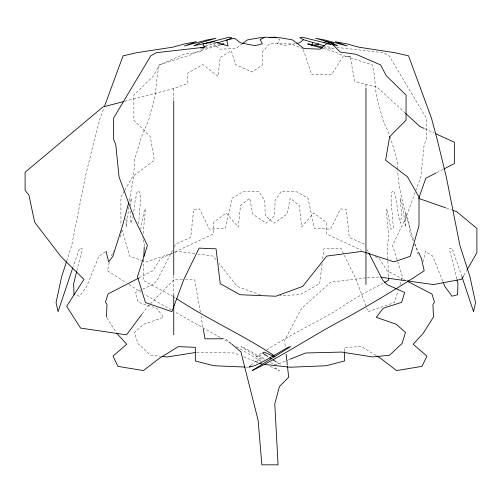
<?xml version="1.0" encoding="UTF-8"?>
<svg xmlns="http://www.w3.org/2000/svg" width="502" height="502" viewBox="0 0 502 502"><rect width="100%" height="100%" fill="white"/><g stroke="black" fill="none" stroke-linecap="round" stroke-linejoin="round"><path stroke-width="0.38" stroke-dasharray="2.51 1.88" d="M344.617 351.118L344.629 347.334L361.572 346.625L376.801 355.993M143.767 259.465L143.032 280.223L172.236 296.073M144.225 246.4L144.306 244.091L142.694 237.421M138.571 223.81L140.685 198.265L139.688 191.908L137.259 191.231L135.17 200.518L133.444 214.806M130.282 211.078L130.018 214.109L131.072 223.227L132.942 216.952M130.74 205.789L131.392 198.221L129.993 202.62M143.07 233.612L145.498 209.24L144.595 208.989L140.673 229.15M322.108 263.55L319.692 283.68L299.92 294.724L279.702 295.571M322.667 258.906L323.872 248.835L340.814 248.126L356.169 279.601L368.022 311.66L394.453 302.593L398.105 290.721M121.873 230.242L121.428 233.913L119.815 237.433M128.857 207.088L126.184 227.061L126.008 217.692M109.279 262.395L107.434 270.798L126.297 282.808M422.954 261.856L425.52 251.402L432.705 256.108L443.115 282.08M76.856 270.804L82.303 248.835L79.649 248.126L73.248 266.424M129.227 200.712L133.701 176.742L134.461 160.257L141.457 136.688L148.623 120.21L155.363 95.066L157.22 75.733L159.172 64.934L192.172 54.298L195.968 52.013L220.284 45.08M399.937 284.785L402.447 276.621L397.709 261.78M66.691 261.034L71.698 245.447L85.296 176.955L94.458 139.349L100.155 118.095L103.927 107.842M111.413 255.756L113.672 250.824M172.487 250.347L157.195 280.223L152.846 284.552L135.264 292.559L138.276 302.317L156.737 308.284L163.627 317.327L143.672 324.279L134.436 332.418L137.855 343.487L150.374 355.209L160.389 356.238M174.269 246.871L175.694 244.091L190.691 237.421L193.759 209.24L199.576 208.989L209.397 229.15L225.473 228.454L231.937 198.265L242.861 191.908L258.561 191.231L264.843 200.518L265.207 215.559L273.879 223.227L287.163 214.109L290.206 198.221L299.412 205.55L301.696 227.061L313.668 213.005L326.187 222.173L326.476 233.913L361.678 250.354M124.396 190.892L120.919 196.96L120.919 225.498M124.785 190.22L132.522 176.742L154.34 160.257L150.293 136.688L133.883 120.21L133.883 95.066L153.687 75.733L159.303 64.934L183.832 54.298L199.859 52.013L204.571 47.226M463.911 275.278L466.584 270.641M142.135 313.926L147.174 307.155L173.849 279.834L182.339 279.834M251.006 365.167L254.627 362.419M205.098 46.692L207.721 44.032L213.532 43.799L219.838 49.171L235.921 48.525L242.008 43.981M105.433 251.828L98.9 256.108L86.758 286.41L79.617 296.224L74.723 294.912M257.237 360.706L265.069 355.567M261.429 353.188L258.11 355.209L256.516 356.953L262.722 354.205M266.738 349.957C290.307 334.596 315.883 322.792 339.923 308.284C353.571 298.552 368.531 290.909 383.327 283.109M139.023 277.939L152.809 270.798L160.653 258.574L174.031 252.324M436.928 172.537L443.197 169.331M174.734 251.998L213.463 233.913L213.745 222.173L226.264 213.005L238.237 227.061L240.521 205.55L249.726 198.221L252.77 214.109L266.054 223.227L274.726 215.559L275.09 200.518L281.371 191.231L297.071 191.908L307.996 198.265L314.459 228.454L330.536 229.15L340.356 208.989L346.173 209.24L349.248 237.421L364.245 244.091L365.312 246.175M289.259 359.564L277.876 364.132L274.061 364.552M124.747 101.285L173.742 88.528L187.786 83.357L187.786 73.06L202.896 64.551L218.025 76.411L220.19 57.479L231.284 50.708L235.494 64.507L252.092 71.993L262.521 64.946L262.521 51.756L269.957 43.373L289.271 43.373L302.882 48.531M205.5 46.366L215.778 43.341M220.077 44.515L200.649 49.171L198.779 48.688M295.189 43.655L284.866 45.701L277.568 43.799L279.771 39.595L278.441 38.905M196.702 352.316L234.321 352.994L240.006 355.278M365.952 277.813L330.799 282.074L301.288 308.705L284.565 340.463L285.337 347.346M367.426 277.688L379.267 277.022M347.98 56.701L342.973 56.701L331.508 74.742L311.729 74.742L303.126 49.259M185.426 279.834L194.694 279.834L200.442 312.771M221.809 338.812L225.636 338.812L230.914 343.337M245.767 367.081L248.879 367.213M336.804 47.395L383.465 52.647L389.163 55.847L426.33 118.095L426.33 139.349L424.127 144.934L420.864 176.955L405.679 218.163L392.501 245.447L397.471 261.034M194.814 253.654L177.921 251.402L145.9 261.856L143.691 261.103M197.888 254.062L213.25 256.108L216.607 260.35M350.271 57.466L354.745 81.28L365.952 84.455L376.444 86.557L405.02 112.837M324.236 47.558L330.962 49.171L333.447 48.525L325.371 46.153M323.112 48.443L335.637 52.013L339.434 54.298L347.503 56.902M350.434 57.843L372.44 64.934L374.392 75.733L376.249 95.066L382.988 120.21L389.527 135.258M142.957 260.845L129.698 256.302L122.206 230.01M446.491 208.11L451.605 209.892M260.513 294.894L237.239 286.41L219.004 263.381M243.564 356.709L254.232 360.988M270.07 366.378L279.47 370.57L272.906 366.529M424.805 128.757L433.941 132.93M375.05 256.604L379.28 258.574L387.124 270.798L403.671 279.363M270.691 362.67L274.914 364.722M404.361 279.721L406.425 280.787M220.234 337.482L174.734 311.88M220.918 337.859L231.133 343.506M261.297 361.427L236.498 346.706M264.472 359.401L243.57 347.334L240.922 346.625L263.061 360.461M171.351 309.929L144.52 294.385M172.901 296.462L175.568 298.025M128.895 284.465L141.25 292.333M276.978 362.419L280.599 365.167M106.857 317.615L116.351 332.682M367.087 249.651L368.512 252.431M413.41 240.96L410.178 233.913L408.76 222.173L405.691 213.005L405.421 227.061L402.541 205.55L400.219 198.221L401.587 214.109L400.533 223.227L398.255 215.559L396.436 200.518L394.352 191.231L391.924 191.908L390.926 198.265L393.424 228.454L390.939 229.15L387.011 208.989L386.113 209.24L388.918 237.421L387.306 244.091L388.466 277.148M414.702 243.777L418.26 251.527M461.94 276.677L451.957 248.126L449.309 248.835L456.82 279.137M413.422 239.435C406.57 216.989 399.084 194.299 397.628 170.749M414.815 243.834L418.75 256.302M390.154 136.688L397.145 160.257L397.597 169.996M200.976 315.833L203.115 328.088M365.952 84.455L365.952 88.126M173.742 88.528L173.742 100.055M173.742 275.472L173.742 293.984"/><path stroke-width="0.75" d="M344.617 351.877L344.598 360.957L326.049 365.745L290.275 367.244L264.341 364.383M143.873 256.39L144.2 247.166M106.443 316.963L106.995 304.457L105.451 302.235L107.999 293.99L138.332 278.29M312.702 42.275L311.83 45.996L318.971 43.862M76.668 271.563L73.662 283.68L74.02 294.724M128.826 202.218L122.582 225.498L112.862 256.302L108.652 261.856L106.085 251.402M66.452 261.78L61.683 276.621L56.061 302.593L58.063 311.66L72.74 267.892M418.994 197.713L425.79 178.241L436.232 172.895M104.466 106.38L123.065 55.847L137.033 52.647L172.556 47.219L184.535 43.944L196.32 41.729L184.435 45.996L206.724 40.034L215.992 38.246L200.474 42.777L193.854 45.701L203.36 43.799L229.376 37.173L231.805 37.801L227.525 39.89L217.247 42.908M463.528 275.943L461.62 279.256L433.427 284.559L407.122 280.9M466.967 269.976L476.9 252.738L476.9 228.46L456.713 211.675L453.061 210.401M141.677 314.541L126.554 334.847L80.565 328.082L66.653 306.27L83.966 279.394L61.031 256.654L34.613 222.141L28.928 195.014L25.1 190.346L25.1 172.268L102.885 106.976L123.994 101.479M249.494 366.73L250.504 365.688M303.622 39.602L299.612 42.777L296.663 43.36M242.617 43.523L247.492 39.89L259.421 37.801L264.654 37.594M384.639 282.388L388.573 280.223L388.492 277.913M443.893 168.973L454.335 163.633L454.335 142.248L435.347 133.57M289.968 359.275L305.611 352.994L341.686 352.071L372.609 356.953L389.558 355.209L402.077 343.487L405.497 332.418L396.26 324.279L376.305 317.327L383.195 308.284L401.656 302.317L404.668 292.559L387.086 284.552L382.737 280.223L368.863 253.127M323.25 42.582L326.105 41.729L333.353 43.203M200.361 47.878L204.766 46.579M222.493 44.452L223.967 44.032L223.07 43.799L220.824 44.339M248.986 367.244L254.583 365.745L264.435 360.957L288.035 347.334L290.689 346.625L252.136 370.57C285.167 354.726 315.425 333.61 348.099 316.963C373.927 302.361 399.423 287.188 424.171 270.798L421.492 258.574L418.58 252.23M195.152 352.561L167.323 356.953L161.926 356.395M269.141 37.412L275.121 37.173L276.451 37.863M347.98 56.701L350.126 56.701M221.809 338.812L204.985 338.812L203.247 328.854M244.989 367.05L213.883 365.745L195.334 360.957L195.303 347.334L178.361 346.625L159.159 358.441L143.409 370.57L117.932 366.378L113.006 356.094L126.742 344.259L116.765 333.334M380.811 277.236L405.572 280.687M331.176 44.383L302.229 37.173L299.801 37.801L304.087 39.89L324.637 45.933M332.638 44.678L337.752 45.701L331.138 42.777L315.62 38.246L324.882 40.034L347.177 45.996L335.286 41.729L347.077 43.944L359.049 47.219L394.578 52.647L408.546 55.847L431.456 118.095L437.148 139.349L446.309 176.955L459.907 245.447L469.928 276.621L475.545 302.593L473.543 311.66L462.198 277.405M322.742 47.201L308.542 43.799L307.644 44.032L322.378 48.23M418.743 198.434L445.763 207.853M254.941 361.277L257.79 362.419M259.923 363.272L262.057 364.132M275.096 356.953L264.052 352.071L262.621 352.994L267.842 356.42M424.096 128.43L419.879 126.504L405.591 113.364M407.116 281.145L431.933 293.99L434.481 302.235L432.937 304.457L433.49 316.963L423.167 333.334L413.19 344.259L426.926 356.094L422 366.378L396.524 370.57L380.773 358.441L376.801 355.993M176.233 298.414C207.533 319.241 242.052 334.552 273.502 355.209L274.694 356.514M269.8 357.706L271.758 358.993M273.063 359.846L276.326 361.992M231.504 343.845L240.891 351.889L258.097 420.193L261.862 464.827L278.07 464.827L274.795 403.915L279.419 386.534L288.688 377.171L287.483 366.466M443.115 282.08L444.847 286.41L451.988 296.224L457.586 294.724L457.943 283.68L457.002 279.896M286.115 354.23L287.313 364.935M365.952 88.126L365.952 284.559M173.742 100.827L173.742 274.688M173.742 294.749L173.742 334.847M389.64 136.688L385.592 160.257L407.411 176.742L419.013 196.96L419.013 225.498L410.234 256.302L394.032 261.856L362.011 251.402L326.683 256.108L302.693 286.41L275.786 296.224L240.012 294.724L220.24 283.68L216.061 248.835L199.118 248.126L183.763 279.601L171.91 311.66L145.48 302.593L137.485 276.621L147.431 245.447L134.254 218.163L119.068 176.955L115.805 144.934L113.603 139.349L113.603 118.095L150.769 55.847L156.467 52.647L204.678 47.219L202.959 43.944L213.827 41.729L228.103 45.996L226.703 40.034L234.591 38.246L240.32 42.777L255.066 45.701L262.364 43.799L260.161 39.595L264.811 37.173L280.511 37.801L292.44 39.89L304.011 48.525L320.094 49.171L326.4 43.799L332.217 44.032L340.074 52.013L356.1 54.298L380.629 64.934L386.245 75.733L406.049 95.066L406.049 120.21L389.64 136.688"/></g></svg>
